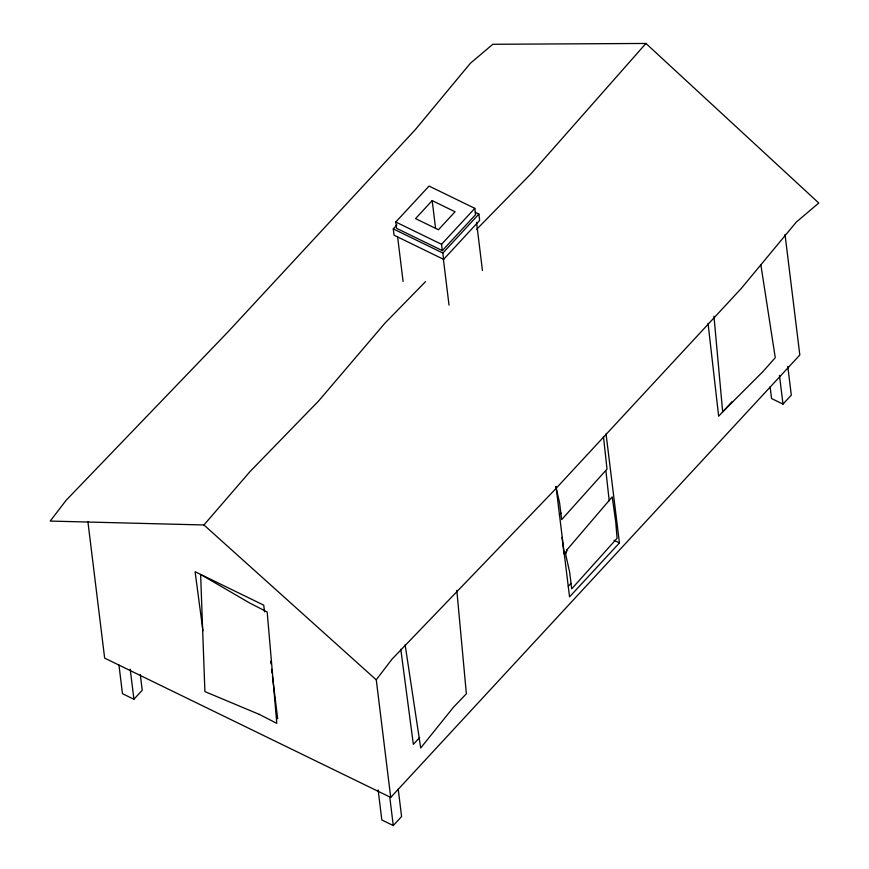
<?xml version="1.0" encoding="UTF-8"?>
<svg xmlns="http://www.w3.org/2000/svg" width="869" height="869" viewBox="0 0 869 869"><rect width="100%" height="100%" fill="white"/><g stroke="black" fill="none" stroke-linecap="round" stroke-linejoin="round"><path stroke-width="1.3" d="M559.288 515.056L561.026 513.014M203.943 524.974L376.212 679.819L392.06 659.104L553.575 491.061L741.192 288.53L796.33 222.051L818.783 203.031L645.939 43.45L492.788 44.286L470.346 63.307L415.197 129.785L227.58 332.316L66.066 500.359L50.217 521.074L203.943 524.974L250.142 471.443L318.673 400.913L384.956 323.149L425.517 281.654M645.939 43.45L531.176 173.583L476.462 229.546M566.74 551.055L564.068 554.02L562.026 537.357M395.786 222.019L429.047 186.064L474.811 208.354L475.593 214.654L442.332 250.62L396.568 228.33L395.786 222.019L441.561 244.308L442.332 250.62M475.256 212.318L478.884 214.089L479.655 220.4L443.624 259.353L394.048 235.206L393.277 228.905L396.872 225.006M432.175 200.62L415.545 218.608L438.432 229.753L455.063 211.764L432.175 200.62L435.586 228.395M441.561 244.308L474.811 208.354M443.624 259.353L442.853 253.042L478.884 214.089M118.944 664.97L122.475 693.679L133.913 699.252L142.234 690.258L140.311 674.605M419.684 737.499L413.34 744.364L400.794 649.262M732.241 401.532L718.641 416.24L708.061 323.333M568.272 586.293L570.998 583.349M606.041 433.859L619.434 542.929L569.553 596.873L555.997 486.455M87.878 521.465L104.649 658.115L390.713 797.416L799.828 355.008L785.022 234.434M378.145 789.964L381.828 819.978L393.266 825.55L401.587 816.556L398.219 789.15M770.108 386.803L771.553 398.545L782.991 404.118L791.311 395.134L787.781 366.425M393.277 228.905L442.853 253.042M613.992 540.279L619.434 542.929M555.921 486.629L559.593 502.966L561.646 519.64L607.007 469.086L603.477 436.64M760.875 264.882L775.267 357.735L762.613 371.932L722.66 411.884L713.96 316.164M405.15 644.896L420.705 747.959L453.607 707.073L466.371 693.788L456.812 590.344M605.899 471.02L609.223 500.805M202.944 630.785L195.09 571.726L263.741 605.161L264.556 611.841M779.471 375.408L782.991 404.118M476.527 222.301L482.447 270.487M443.277 258.267L449.023 305.106M397.665 237.313L403.086 281.48M376.234 679.515L390.713 797.416M389.746 796.84L393.266 825.55M270.628 661.233L270.954 663.905M271.606 669.249L272.106 673.247M272.431 675.919L277.678 718.706M130.231 669.239L133.913 699.252M566.925 549.871L565.708 554.574L569.662 572.182L571.704 588.845L617.077 538.291L615.784 522.302L612.211 496.883L566.925 549.871M259.244 714.372L204.899 691.605L200.63 574.431L249.62 602.988L267.174 611.961L276.798 723.345L259.244 714.372"/></g></svg>
